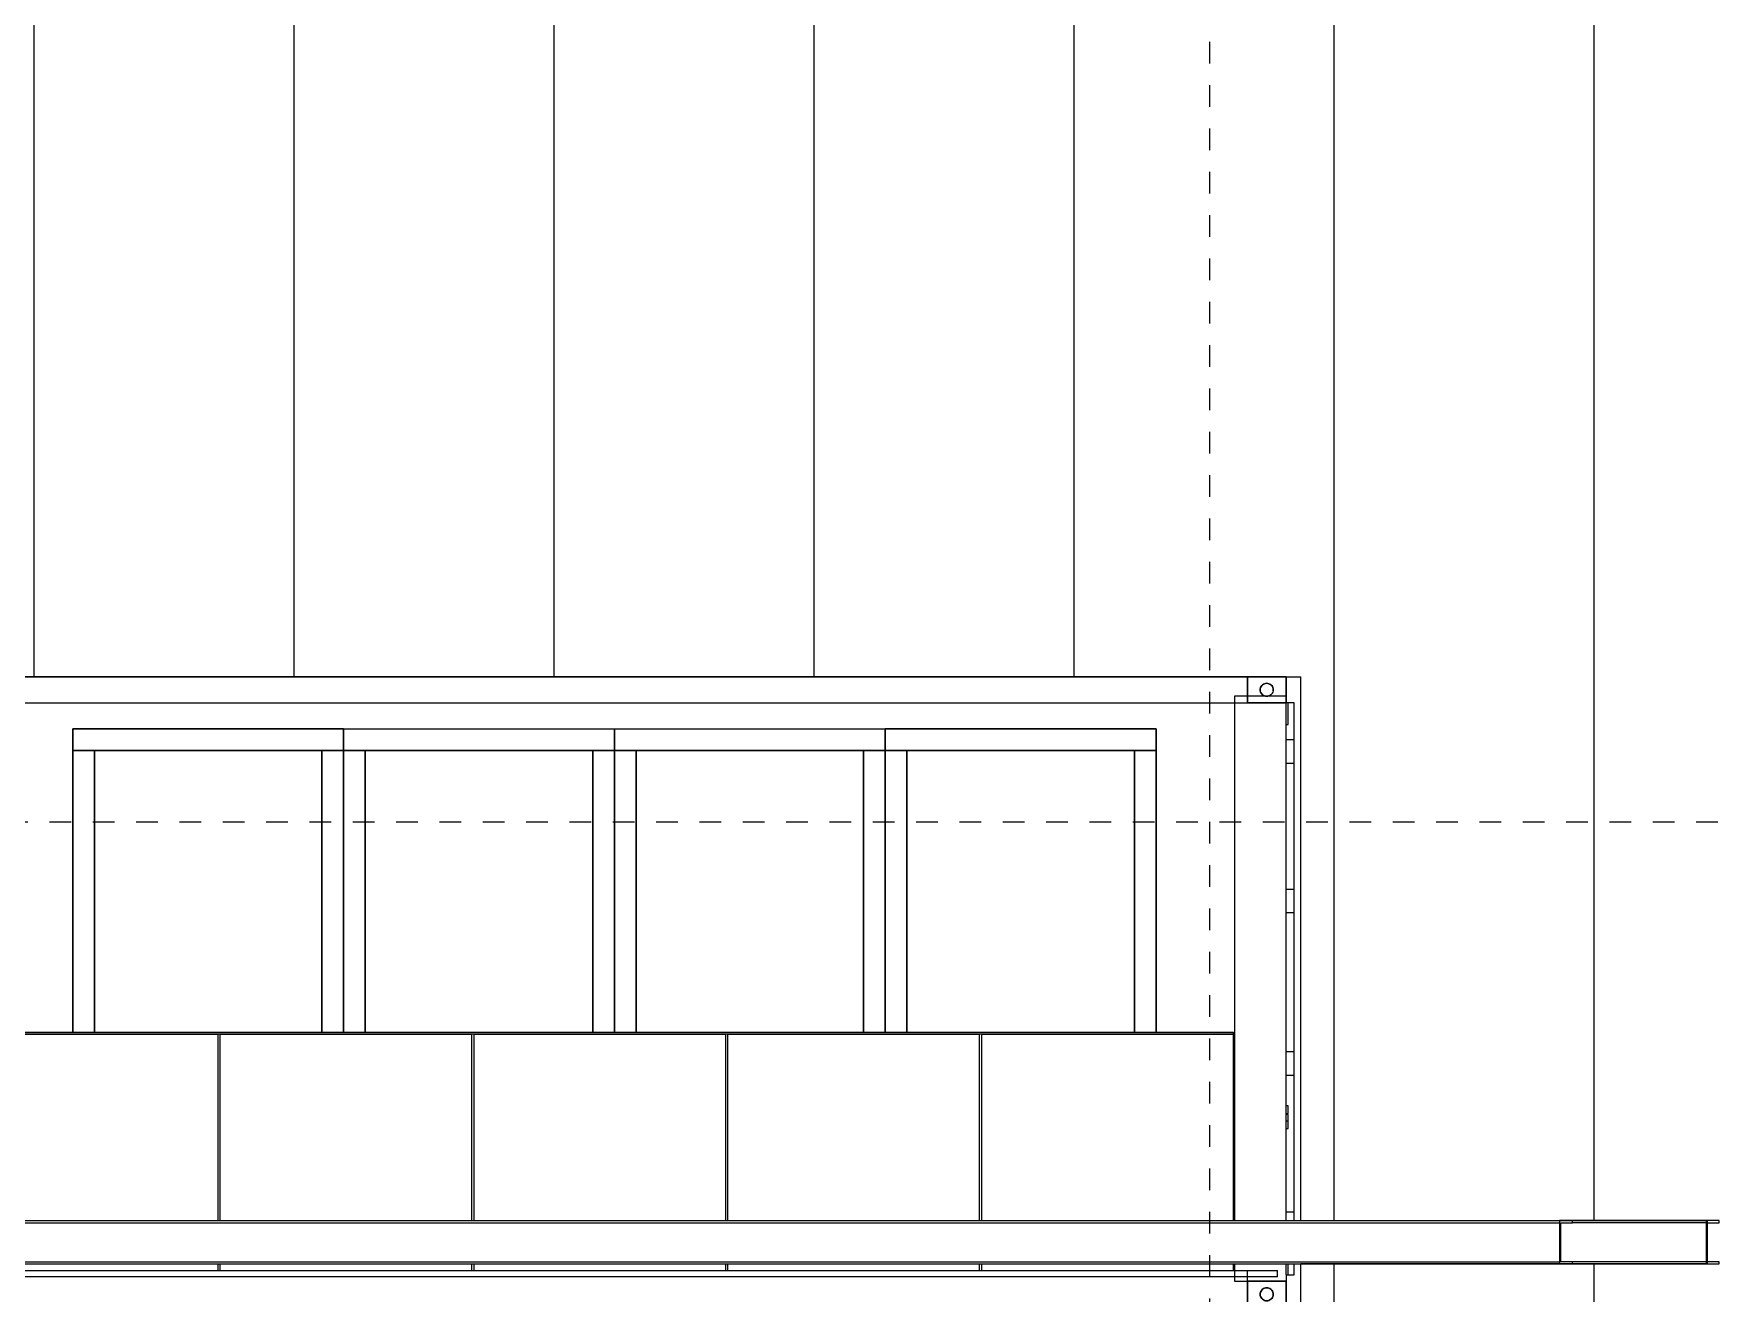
# Model space of a CAD drawing. Header units: metres. Extents: x -3 to 469, y -13 to 19.
# Drawn here: x 215.98 to 223.78, y 2.83 to 8.64 of the extents above; entities that cross this region are included whole.
import ezdxf

# ---------------------------------------------------------------- set-up
doc = ezdxf.new("R2010")
doc.units = ezdxf.units.M
doc.linetypes.add('Center', pattern=[0.03, 0.012, -0.006, 0.006, -0.006])
doc.linetypes.add('Grid Line', pattern=[0.022225, 0.0127, -0.003175, 0.003175, -0.003175])
doc.layers.add('0-1', color=7, linetype='Continuous', lineweight=5)
doc.layers.add('A-DETL-2', color=7, linetype='Continuous', lineweight=15)
for name, color, linetype, lineweight, true_color in [('A-FLOR-2', 7, 'Continuous', 9, 0xaaaaaa), ('A-FLOR-LEVL-2', 7, 'Center', 5, 0x0080c0), ('A-GENM-1', 7, 'Continuous', 9, 0xaaaaaa), ('A-WALL-1', 7, 'Continuous', 9, 0xaaaaaa), ('A-WALL-PATT-2', 7, 'Continuous', 5, 0x5f5f5f), ('Guarda-corpos-3', 7, 'Continuous', 9, 0xaaaaaa), ('S-GRID-1', 9, 'Grid Line', 5, 0x808080), ('S-STRS-1', 7, 'Continuous', 9, 0xaaaaaa)]:
    doc.layers.add(name, color=color, linetype=linetype, lineweight=lineweight, true_color=true_color)

# ---------------------------------------------------------------- blocks, each defined once
blk = doc.blocks.new('Viga-002 29327 - Viga-002 29327-308108-FACHADA 02')
at = {"layer": 'A-GENM-1'}
for p, q in [((-5.638, 3.65), (-5.648, 3.65)), ((-5.648, 3.62), (-5.638, 3.62)), ((-5.638, 3.62), (-5.638, 3.65))]:
    blk.add_line(p, q, dxfattribs=at)
blk = doc.blocks.new('Viga-009 31064 - Viga-009 31064-318084-FACHADA 02')
at = {"layer": 'A-GENM-1'}
for p, q in [((-3.648, 3.16), (-3.708, 3.16)), ((-3.703, 2.97), (-3.703, 3.15)), ((-3.703, 3.15), (-3.648, 3.15)), ((-3.648, 3.15), (-3.648, 3.16)), ((-3.648, 2.97), (-3.703, 2.97)), ((-3.648, 2.96), (-3.648, 2.97)), ((-3.708, 2.96), (-3.648, 2.96))]:
    blk.add_line(p, q, dxfattribs=at)
blk = doc.blocks.new('Viga-005 31251 - Viga-005 31251-318541-FACHADA 02')
at = {"layer": 'A-GENM-1'}
for p, q in [((-3.708, 3.16), (-4.3249, 3.16)), ((-3.708, 3.15), (-4.3249, 3.15)), ((-3.708, 3.16), (-3.708, 3.15)), ((-3.708, 3.15), (-3.708, 2.97)), ((-3.708, 2.97), (-4.3249, 2.97)), ((-3.708, 2.97), (-3.708, 2.96)), ((-4.3249, 2.96), (-3.708, 2.96))]:
    blk.add_line(p, q, dxfattribs=at)
blk = doc.blocks.new('CONTAINER 31329 - CONTAINER-318830-FACHADA 02')
at = {"layer": 'S-STRS-1'}
for p, q in [((-5.648, 2.88), (-5.826, 2.88)), ((-5.826, 2.88), (-5.826, 2.76)), ((-5.826, 2.88), (-5.648, 2.88)), ((-5.826, 2.76), (-5.826, 2.88)), ((-5.767, 2.82), (-5.7665, 2.8252)), ((-5.7665, 2.8252), (-5.767, 2.82)), ((-5.7665, 2.8148), (-5.767, 2.82)), ((-5.767, 2.82), (-5.7665, 2.8148)), ((-5.7665, 2.8252), (-5.7652, 2.8303)), ((-5.7652, 2.8303), (-5.7665, 2.8252)), ((-5.7652, 2.8097), (-5.7665, 2.8148)), ((-5.7665, 2.8148), (-5.7652, 2.8097)), ((-5.7652, 2.8303), (-5.763, 2.835)), ((-5.763, 2.835), (-5.7652, 2.8303)), ((-5.763, 2.805), (-5.7652, 2.8097)), ((-5.7652, 2.8097), (-5.763, 2.805)), ((-5.763, 2.835), (-5.76, 2.8393)), ((-5.76, 2.8393), (-5.763, 2.835)), ((-5.76, 2.8393), (-5.7563, 2.843)), ((-5.7563, 2.843), (-5.76, 2.8393)), ((-5.7563, 2.843), (-5.752, 2.846)), ((-5.752, 2.846), (-5.7563, 2.843)), ((-5.752, 2.846), (-5.7473, 2.8482)), ((-5.7473, 2.8482), (-5.752, 2.846)), ((-5.7473, 2.8482), (-5.7422, 2.8495)), ((-5.7422, 2.8495), (-5.7473, 2.8482)), ((-5.7422, 2.8495), (-5.737, 2.85)), ((-5.737, 2.85), (-5.7422, 2.8495)), ((-5.737, 2.85), (-5.7318, 2.8495)), ((-5.7318, 2.8495), (-5.737, 2.85)), ((-5.7318, 2.8495), (-5.7267, 2.8482)), ((-5.7267, 2.8482), (-5.7318, 2.8495)), ((-5.7267, 2.8482), (-5.722, 2.846)), ((-5.722, 2.846), (-5.7267, 2.8482)), ((-5.722, 2.846), (-5.7177, 2.843)), ((-5.7177, 2.843), (-5.722, 2.846)), ((-5.7177, 2.843), (-5.714, 2.8393)), ((-5.714, 2.8393), (-5.7177, 2.843)), ((-5.714, 2.8393), (-5.711, 2.835)), ((-5.711, 2.835), (-5.714, 2.8393)), ((-5.711, 2.835), (-5.7088, 2.8303)), ((-5.7088, 2.8303), (-5.711, 2.835)), ((-5.711, 2.805), (-5.7088, 2.8097)), ((-5.7088, 2.8097), (-5.711, 2.805)), ((-5.7088, 2.8303), (-5.7075, 2.8252)), ((-5.7075, 2.8252), (-5.7088, 2.8303)), ((-5.7075, 2.8148), (-5.7088, 2.8097)), ((-5.7075, 2.8148), (-5.7088, 2.8097)), ((-5.7075, 2.8252), (-5.707, 2.82)), ((-5.707, 2.82), (-5.7075, 2.8252)), ((-5.707, 2.82), (-5.7075, 2.8148)), ((-5.7075, 2.8148), (-5.707, 2.82)), ((-5.648, 2.76), (-5.648, 2.88)), ((-5.648, 2.88), (-5.648, 2.76)), ((-5.76, 2.8007), (-5.763, 2.805)), ((-5.763, 2.805), (-5.76, 2.8007)), ((-5.7563, 2.797), (-5.76, 2.8007)), ((-5.76, 2.8007), (-5.7563, 2.797)), ((-5.752, 2.794), (-5.7563, 2.797)), ((-5.7563, 2.797), (-5.752, 2.794)), ((-5.7473, 2.7918), (-5.752, 2.794)), ((-5.752, 2.794), (-5.7473, 2.7918)), ((-5.7422, 2.7905), (-5.7473, 2.7918)), ((-5.7473, 2.7918), (-5.7422, 2.7905)), ((-5.737, 2.79), (-5.7422, 2.7905)), ((-5.7422, 2.7905), (-5.737, 2.79)), ((-5.7318, 2.7905), (-5.737, 2.79)), ((-5.737, 2.79), (-5.7318, 2.7905)), ((-5.7267, 2.7918), (-5.7318, 2.7905)), ((-5.7318, 2.7905), (-5.7267, 2.7918)), ((-5.722, 2.794), (-5.7267, 2.7918)), ((-5.7267, 2.7918), (-5.722, 2.794)), ((-5.7177, 2.797), (-5.722, 2.794)), ((-5.722, 2.794), (-5.7177, 2.797)), ((-5.714, 2.8007), (-5.7177, 2.797)), ((-5.7177, 2.797), (-5.714, 2.8007)), ((-5.711, 2.805), (-5.714, 2.8007)), ((-5.714, 2.8007), (-5.711, 2.805))]:
    blk.add_line(p, q, dxfattribs=at)
blk = doc.blocks.new('CONTAINER 31329 - CONTAINER 31329-318834-FACHADA 02')
blk.add_blockref('CONTAINER 31329 - CONTAINER-318830-FACHADA 02', (0, 0))
blk = doc.blocks.new('Viga-005 31597 - Viga-005 31597-319743-FACHADA 02')
at = {"layer": 'A-GENM-1'}
for p, q in [((-4.3249, 3.16), (-4.3849, 3.16)), ((-4.3799, 2.97), (-4.3799, 3.15)), ((-4.3799, 3.15), (-4.3249, 3.15)), ((-4.3249, 3.15), (-4.3249, 3.16)), ((-4.3249, 2.97), (-4.3799, 2.97)), ((-4.3249, 2.96), (-4.3249, 2.97)), ((-4.3849, 2.96), (-4.3249, 2.96))]:
    blk.add_line(p, q, dxfattribs=at)
blk = doc.blocks.new('Viga-009 31661 - Viga-009 31661-320027-FACHADA 02')
at = {"layer": 'A-GENM-1'}
for p, q in [((-14.0495, 3.16), (-4.3849, 3.16)), ((-14.0495, 3.15), (-4.3849, 3.15)), ((-4.3849, 3.16), (-4.3849, 3.15)), ((-4.3849, 3.15), (-4.3849, 2.97)), ((-14.0495, 2.97), (-4.3849, 2.97)), ((-4.3849, 2.97), (-4.3849, 2.96)), ((-14.0495, 2.96), (-4.3849, 2.96))]:
    blk.add_line(p, q, dxfattribs=at)
blk = doc.blocks.new('AL 32920 - AL 32920-320982-FACHADA 02')
at = {"layer": 'A-WALL-1'}
for p, q in [((-11.248, 4.03), (-11.248, 5.43)), ((-11.248, 5.43), (-6.248, 5.43)), ((-6.248, 5.43), (-6.248, 4.03))]:
    blk.add_line(p, q, dxfattribs=at)
blk = doc.blocks.new('_33004 -  33004-321016-FACHADA 02')
at = {"layer": 'A-GENM-1'}
for p, q in [((-9.998, 5.43), (-11.248, 5.43)), ((-11.248, 5.43), (-11.248, 5.33)), ((-11.248, 5.43), (-9.998, 5.43)), ((-11.248, 5.33), (-11.248, 5.43)), ((-9.998, 5.43), (-9.998, 5.33)), ((-9.998, 5.33), (-9.998, 5.43)), ((-8.748, 5.33), (-8.748, 5.43)), ((-8.748, 5.43), (-8.748, 5.33)), ((-8.748, 5.43), (-8.748, 5.33)), ((-8.748, 5.33), (-8.748, 5.43)), ((-7.498, 5.33), (-7.498, 5.43)), ((-7.498, 5.43), (-6.248, 5.43)), ((-7.498, 5.43), (-7.498, 5.33)), ((-6.248, 5.43), (-7.498, 5.43)), ((-6.248, 5.33), (-6.248, 5.43)), ((-6.248, 5.43), (-6.248, 5.33)), ((-11.248, 4.03), (-11.248, 5.33)), ((-11.148, 5.33), (-11.248, 5.33)), ((-11.248, 5.33), (-11.248, 4.03)), ((-11.248, 5.33), (-11.148, 5.33)), ((-11.248, 5.33), (-11.148, 5.33)), ((-11.148, 5.33), (-11.248, 5.33)), ((-11.148, 4.03), (-11.148, 5.33)), ((-11.148, 5.33), (-11.148, 4.03)), ((-11.148, 5.33), (-10.098, 5.33)), ((-10.098, 5.33), (-11.148, 5.33)), ((-9.998, 5.33), (-10.098, 5.33)), ((-10.098, 5.33), (-10.098, 4.03)), ((-10.098, 4.03), (-10.098, 5.33)), ((-10.098, 5.33), (-9.998, 5.33)), ((-10.098, 5.33), (-9.998, 5.33)), ((-9.998, 5.33), (-10.098, 5.33)), ((-9.998, 4.03), (-9.998, 5.33)), ((-9.998, 5.33), (-9.998, 4.03)), ((-9.898, 5.33), (-9.998, 5.33)), ((-9.998, 5.33), (-9.898, 5.33)), ((-9.898, 5.33), (-9.998, 5.33)), ((-9.998, 5.33), (-9.898, 5.33)), ((-9.898, 5.33), (-9.898, 4.03)), ((-9.898, 4.03), (-9.898, 5.33)), ((-9.898, 5.33), (-8.848, 5.33)), ((-8.848, 5.33), (-9.898, 5.33)), ((-8.848, 5.33), (-8.748, 5.33)), ((-8.748, 5.33), (-8.848, 5.33)), ((-8.848, 5.33), (-8.848, 4.03)), ((-8.848, 4.03), (-8.848, 5.33)), ((-8.848, 5.33), (-8.748, 5.33)), ((-8.748, 5.33), (-8.848, 5.33)), ((-8.748, 5.33), (-8.748, 4.03)), ((-8.748, 4.03), (-8.748, 5.33)), ((-8.748, 4.03), (-8.748, 5.33)), ((-8.648, 5.33), (-8.748, 5.33)), ((-8.748, 5.33), (-8.748, 4.03)), ((-8.748, 5.33), (-8.648, 5.33)), ((-8.748, 5.33), (-8.648, 5.33)), ((-8.648, 5.33), (-8.748, 5.33)), ((-8.648, 4.03), (-8.648, 5.33)), ((-8.648, 5.33), (-8.648, 4.03)), ((-8.648, 5.33), (-7.598, 5.33)), ((-7.598, 5.33), (-8.648, 5.33)), ((-7.498, 5.33), (-7.598, 5.33)), ((-7.598, 5.33), (-7.598, 4.03)), ((-7.598, 4.03), (-7.598, 5.33)), ((-7.598, 5.33), (-7.498, 5.33)), ((-7.598, 5.33), (-7.498, 5.33)), ((-7.498, 5.33), (-7.598, 5.33)), ((-7.498, 4.03), (-7.498, 5.33)), ((-7.398, 5.33), (-7.498, 5.33)), ((-7.498, 5.33), (-7.498, 4.03)), ((-7.498, 5.33), (-7.398, 5.33)), ((-7.398, 5.33), (-7.498, 5.33)), ((-7.498, 5.33), (-7.398, 5.33)), ((-7.398, 5.33), (-7.398, 4.03)), ((-7.398, 4.03), (-7.398, 5.33)), ((-7.398, 5.33), (-6.348, 5.33)), ((-6.348, 5.33), (-7.398, 5.33)), ((-6.348, 5.33), (-6.248, 5.33)), ((-6.248, 5.33), (-6.348, 5.33)), ((-6.348, 5.33), (-6.348, 4.03)), ((-6.348, 4.03), (-6.348, 5.33)), ((-6.348, 5.33), (-6.248, 5.33)), ((-6.248, 5.33), (-6.348, 5.33)), ((-6.248, 5.33), (-6.248, 4.03)), ((-6.248, 4.03), (-6.248, 5.33))]:
    blk.add_line(p, q, dxfattribs=at)
blk = doc.blocks.new('_33004 -  33004-321020-FACHADA 02')
blk.add_blockref('_33004 -  33004-321016-FACHADA 02', (0, 0))
blk = doc.blocks.new('PL 36065 - PL 36065-330773-FACHADA 02')
at = {"layer": 'A-GENM-1'}
for p, q in [((-5.6289, 5.55), (-5.638, 5.55)), ((-5.61, 5.55), (-5.6289, 5.55)), ((-5.61, 3.16), (-5.61, 5.55)), ((-5.638, 2.91), (-5.6289, 2.91)), ((-5.6289, 2.91), (-5.61, 2.91)), ((-5.61, 2.91), (-5.61, 2.96))]:
    blk.add_line(p, q, dxfattribs=at)
blk = doc.blocks.new('Viga-002 36071 - Viga-002 36071-330785-FACHADA 02')
at = {"layer": 'A-GENM-1'}
for p, q in [((-5.638, 5.55), (-5.648, 5.55)), ((-5.638, 5.45), (-5.638, 5.55)), ((-5.648, 5.45), (-5.638, 5.45))]:
    blk.add_line(p, q, dxfattribs=at)
blk = doc.blocks.new('Viga-002 36086 - Viga-002 36086-330813-FACHADA 02')
at = {"layer": 'A-GENM-1'}
for p, q in [((-5.638, 3.69), (-5.648, 3.69)), ((-5.638, 3.6548), (-5.638, 3.69)), ((-5.648, 3.6548), (-5.638, 3.6548))]:
    blk.add_line(p, q, dxfattribs=at)
blk = doc.blocks.new('Viga-002 36099 - Viga-002 36099-330855-FACHADA 02')
at = {"layer": 'A-GENM-1'}
for p, q in [((-5.638, 3.5848), (-5.638, 3.62)), ((-5.648, 3.5848), (-5.638, 3.5848))]:
    blk.add_line(p, q, dxfattribs=at)
blk = doc.blocks.new('Viga-004 36110 - Viga-004 36110-330869-FACHADA 02')
at = {"layer": 'A-GENM-1'}
for p, q in [((-5.648, 4.69), (-5.6113, 4.69)), ((-5.6113, 4.69), (-5.6113, 4.58)), ((-5.6113, 4.58), (-5.648, 4.58))]:
    blk.add_line(p, q, dxfattribs=at)
blk = doc.blocks.new('Viga-002 36111 - Viga-002 36111-330883-FACHADA 02')
at = {"layer": 'A-GENM-1'}
for p, q in [((-5.648, 2.91), (-5.638, 2.91)), ((-5.638, 2.91), (-5.638, 2.96))]:
    blk.add_line(p, q, dxfattribs=at)
blk = doc.blocks.new('Viga-004 36115 - Viga-004 36115-330897-FACHADA 02')
at = {"layer": 'A-GENM-1'}
for p, q in [((-5.648, 3.94), (-5.6113, 3.94)), ((-5.6113, 3.94), (-5.6113, 3.83)), ((-5.6113, 3.83), (-5.648, 3.83))]:
    blk.add_line(p, q, dxfattribs=at)
blk = doc.blocks.new('Viga-004 36116 - Viga-004 36116-330911-FACHADA 02')
at = {"layer": 'A-GENM-1'}
for p, q in [((-5.648, 3.2), (-5.6113, 3.2)), ((-5.6113, 3.2), (-5.6113, 3.16))]:
    blk.add_line(p, q, dxfattribs=at)
blk = doc.blocks.new('Viga-004 36125 - Viga-004 36125-330925-FACHADA 02')
at = {"layer": 'A-GENM-1'}
for p, q in [((-5.648, 5.38), (-5.6113, 5.38)), ((-5.6113, 5.38), (-5.6113, 5.27)), ((-5.6113, 5.27), (-5.648, 5.27))]:
    blk.add_line(p, q, dxfattribs=at)
blk = doc.blocks.new('Guarda-Corpo - 004 363792 - Guarda-Corpo - 004 363792-331163-FACHADA 02')
at = {"layer": 'Guarda-corpos-3'}
for p, q in [((-17.597, 4.03), (-5.891, 4.03)), ((-5.891, 4.02), (-17.597, 4.02)), ((-11.739, 4.02), (-10.5774, 4.02)), ((-10.5774, 3.16), (-10.5774, 4.02)), ((-10.5674, 4.02), (-9.4058, 4.02)), ((-10.5674, 3.16), (-10.5674, 4.02)), ((-9.4058, 3.16), (-9.4058, 4.02)), ((-9.3958, 4.02), (-8.2342, 4.02)), ((-9.3958, 3.16), (-9.3958, 4.02)), ((-8.2342, 3.16), (-8.2342, 4.02)), ((-8.2242, 4.02), (-7.0626, 4.02)), ((-8.2242, 3.16), (-8.2242, 4.02)), ((-7.0626, 3.16), (-7.0626, 4.02)), ((-7.0526, 4.02), (-5.891, 4.02)), ((-7.0526, 3.16), (-7.0526, 4.02)), ((-5.891, 4.02), (-5.891, 4.03)), ((-5.891, 3.16), (-5.891, 4.02)), ((-10.5774, 2.93), (-10.5774, 2.96)), ((-10.5674, 2.93), (-10.5674, 2.96)), ((-9.4058, 2.93), (-9.4058, 2.96)), ((-9.3958, 2.93), (-9.3958, 2.96)), ((-8.2342, 2.93), (-8.2342, 2.96)), ((-8.2242, 2.93), (-8.2242, 2.96)), ((-7.0626, 2.93), (-7.0626, 2.96)), ((-7.0526, 2.93), (-7.0526, 2.96)), ((-5.891, 2.93), (-5.891, 2.96))]:
    blk.add_line(p, q, dxfattribs=at)
blk = doc.blocks.new('CONTAINER 36678 - CONTAINER-333328-FACHADA 02')
at = {"layer": 'S-STRS-1'}
for p, q in [((-5.648, 5.67), (-5.826, 5.67)), ((-5.826, 5.67), (-5.826, 5.55)), ((-5.826, 5.67), (-5.648, 5.67)), ((-5.826, 5.55), (-5.826, 5.67)), ((-5.767, 5.61), (-5.7665, 5.6152)), ((-5.7665, 5.6152), (-5.767, 5.61)), ((-5.7665, 5.6152), (-5.7652, 5.6203)), ((-5.7652, 5.6203), (-5.7665, 5.6152)), ((-5.7652, 5.6203), (-5.763, 5.625)), ((-5.763, 5.625), (-5.7652, 5.6203)), ((-5.763, 5.625), (-5.76, 5.6293)), ((-5.76, 5.6293), (-5.763, 5.625)), ((-5.76, 5.6293), (-5.7563, 5.633)), ((-5.7563, 5.633), (-5.76, 5.6293)), ((-5.7563, 5.633), (-5.752, 5.636)), ((-5.752, 5.636), (-5.7563, 5.633)), ((-5.752, 5.636), (-5.7473, 5.6382)), ((-5.7473, 5.6382), (-5.752, 5.636)), ((-5.7473, 5.6382), (-5.7422, 5.6395)), ((-5.7422, 5.6395), (-5.7473, 5.6382)), ((-5.7422, 5.6395), (-5.737, 5.64)), ((-5.737, 5.64), (-5.7422, 5.6395)), ((-5.737, 5.64), (-5.7318, 5.6395)), ((-5.7318, 5.6395), (-5.737, 5.64)), ((-5.7318, 5.6395), (-5.7267, 5.6382)), ((-5.7267, 5.6382), (-5.7318, 5.6395)), ((-5.7267, 5.6382), (-5.722, 5.636)), ((-5.722, 5.636), (-5.7267, 5.6382)), ((-5.722, 5.636), (-5.7177, 5.633)), ((-5.7177, 5.633), (-5.722, 5.636)), ((-5.7177, 5.633), (-5.714, 5.6293)), ((-5.714, 5.6293), (-5.7177, 5.633)), ((-5.714, 5.6293), (-5.711, 5.625)), ((-5.711, 5.625), (-5.714, 5.6293)), ((-5.711, 5.625), (-5.7088, 5.6203)), ((-5.7088, 5.6203), (-5.711, 5.625)), ((-5.7088, 5.6203), (-5.7075, 5.6152)), ((-5.7075, 5.6152), (-5.7088, 5.6203)), ((-5.7075, 5.6152), (-5.707, 5.61)), ((-5.707, 5.61), (-5.7075, 5.6152)), ((-5.648, 5.55), (-5.648, 5.67)), ((-5.648, 5.67), (-5.648, 5.55)), ((-5.826, 5.55), (-5.648, 5.55)), ((-5.648, 5.55), (-5.826, 5.55)), ((-5.7665, 5.6048), (-5.767, 5.61)), ((-5.767, 5.61), (-5.7665, 5.6048)), ((-5.7652, 5.5997), (-5.7665, 5.6048)), ((-5.7665, 5.6048), (-5.7652, 5.5997)), ((-5.763, 5.595), (-5.7652, 5.5997)), ((-5.7652, 5.5997), (-5.763, 5.595)), ((-5.76, 5.5907), (-5.763, 5.595)), ((-5.763, 5.595), (-5.76, 5.5907)), ((-5.7563, 5.587), (-5.76, 5.5907)), ((-5.76, 5.5907), (-5.7563, 5.587)), ((-5.752, 5.584), (-5.7563, 5.587)), ((-5.7563, 5.587), (-5.752, 5.584)), ((-5.7473, 5.5818), (-5.752, 5.584)), ((-5.752, 5.584), (-5.7473, 5.5818)), ((-5.7422, 5.5805), (-5.7473, 5.5818)), ((-5.7473, 5.5818), (-5.7422, 5.5805)), ((-5.737, 5.58), (-5.7422, 5.5805)), ((-5.7422, 5.5805), (-5.737, 5.58)), ((-5.7318, 5.5805), (-5.737, 5.58)), ((-5.737, 5.58), (-5.7318, 5.5805)), ((-5.7267, 5.5818), (-5.7318, 5.5805)), ((-5.7318, 5.5805), (-5.7267, 5.5818)), ((-5.722, 5.584), (-5.7267, 5.5818)), ((-5.7267, 5.5818), (-5.722, 5.584)), ((-5.7177, 5.587), (-5.722, 5.584)), ((-5.722, 5.584), (-5.7177, 5.587)), ((-5.714, 5.5907), (-5.7177, 5.587)), ((-5.7177, 5.587), (-5.714, 5.5907)), ((-5.711, 5.595), (-5.714, 5.5907)), ((-5.714, 5.5907), (-5.711, 5.595)), ((-5.711, 5.595), (-5.7088, 5.5997)), ((-5.7088, 5.5997), (-5.711, 5.595)), ((-5.7075, 5.6048), (-5.7088, 5.5997)), ((-5.7075, 5.6048), (-5.7088, 5.5997)), ((-5.707, 5.61), (-5.7075, 5.6048)), ((-5.7075, 5.6048), (-5.707, 5.61))]:
    blk.add_line(p, q, dxfattribs=at)
blk = doc.blocks.new('CONTAINER 36678 - CONTAINER 36678-333332-FACHADA 02')
blk.add_blockref('CONTAINER 36678 - CONTAINER-333328-FACHADA 02', (0, 0))
blk = doc.blocks.new('CONTAINER-R01_rvt-2-FACHADA 02')
at = {"layer": 'A-FLOR-2'}
for p, q in [((-17.802, 2.93), (-5.6871, 2.93)), ((-5.6871, 2.9), (-17.802, 2.9)), ((-5.6871, 2.9), (-5.6871, 2.93))]:
    blk.add_line(p, q, dxfattribs=at)
at = {"layer": 'A-WALL-1'}
for p, q in [((-5.826, 5.67), (-17.662, 5.67)), ((-5.826, 5.55), (-5.826, 5.67)), ((-17.662, 5.55), (-5.826, 5.55)), ((-5.648, 5.58), (-5.886, 5.58)), ((-5.886, 5.58), (-5.886, 3.16)), ((-5.648, 3.16), (-5.648, 5.58)), ((-5.826, 2.928), (-17.662, 2.928)), ((-5.886, 2.96), (-5.886, 2.88)), ((-5.826, 2.77), (-5.826, 2.928)), ((-5.648, 2.912), (-5.648, 2.96)), ((-5.648, 2.912), (-5.648, 2.88)), ((-5.886, 2.88), (-5.686, 2.88)), ((-5.648, 2.88), (-5.686, 2.88))]:
    blk.add_line(p, q, dxfattribs=at)
at = {"layer": 'A-GENM-1'}
for name in ['Viga-002 36071 - Viga-002 36071-330785-FACHADA 02', 'PL 36065 - PL 36065-330773-FACHADA 02', '_33004 -  33004-321020-FACHADA 02', 'Viga-004 36125 - Viga-004 36125-330925-FACHADA 02', 'Viga-004 36110 - Viga-004 36110-330869-FACHADA 02', 'Viga-004 36115 - Viga-004 36115-330897-FACHADA 02', 'Viga-002 36086 - Viga-002 36086-330813-FACHADA 02', 'Viga-002 29327 - Viga-002 29327-308108-FACHADA 02', 'Viga-002 36099 - Viga-002 36099-330855-FACHADA 02', 'Viga-004 36116 - Viga-004 36116-330911-FACHADA 02', 'Viga-009 31661 - Viga-009 31661-320027-FACHADA 02', 'Viga-005 31597 - Viga-005 31597-319743-FACHADA 02', 'Viga-005 31251 - Viga-005 31251-318541-FACHADA 02', 'Viga-009 31064 - Viga-009 31064-318084-FACHADA 02', 'Viga-002 36111 - Viga-002 36111-330883-FACHADA 02']:
    blk.add_blockref(name, (0, 0), dxfattribs=at)
at = {"layer": 'A-WALL-1'}
blk.add_blockref('AL 32920 - AL 32920-320982-FACHADA 02', (0, 0), dxfattribs=at)
at = {"layer": 'Guarda-corpos-3'}
blk.add_blockref('Guarda-Corpo - 004 363792 - Guarda-Corpo - 004 363792-331163-FACHADA 02', (0, 0), dxfattribs=at)
at = {"layer": 'S-STRS-1'}
for name in ['CONTAINER 36678 - CONTAINER 36678-333332-FACHADA 02', 'CONTAINER 31329 - CONTAINER 31329-318834-FACHADA 02']:
    blk.add_blockref(name, (0, 0), dxfattribs=at)

msp = doc.modelspace()

# ---------------------------------------------------------------- hatches: boundary and pattern name
at = {"layer": 'A-WALL-PATT-2'}
h = msp.add_hatch(dxfattribs=at)
h.set_pattern_fill('FP_29', color=256, style=0, pattern_type=2)
h.set_pattern_definition([(90, (147.581, 0), (-1.2, 7e-17), [])])
h.paths.add_polyline_path([(148.7813, 0.85), (161.2579, 0.85), (161.2579, 4.9), (161.0579, 4.9), (161.0579, 7.55), (209.7479, 7.55), (209.7479, 5.67), (221.7599, 5.6677), (221.7606, 5.55), (221.798, 5.55), (221.798, 3.16), (223.7599, 3.16), (223.7599, 3.15), (223.7049, 3.15), (223.7049, 2.97), (223.7599, 2.97), (223.7599, 2.96), (221.798, 2.96), (221.7973, 2.91), (221.7599, 2.9085), (221.7619, 2.642), (222.9405, 2.64), (222.9405, 2.02), (223.0594, 2.02), (223.0594, 1.11), (223.0831, 1.11), (223.0831, 0.85), (228.0346, 0.85), (228.0346, 14.1134), (148.7813, 14.1134), (148.7813, 0.8553)])
h.paths.add_polyline_path([(221.5819, 2.76), (221.5819, 2.77), (221.5579, 2.7686), (221.5579, 2.76), (221.5726, 2.76)])
h.paths.add_polyline_path([(221.6709, 2.79), (221.6838, 2.793), (221.6921, 2.7989), (221.6981, 2.8074), (221.7007, 2.8174), (221.6998, 2.8277), (221.6955, 2.8371), (221.6882, 2.8444), (221.679, 2.8488), (221.6673, 2.8497), (221.6581, 2.847), (221.6498, 2.8411), (221.6438, 2.8326), (221.6412, 2.8226), (221.6421, 2.8121), (221.6464, 2.8029), (221.6537, 2.7956), (221.6629, 2.7912), (221.6673, 2.7903)])
h.paths.add_polyline_path([(209.5579, 4.12), (209.5659, 4.12), (209.5659, 4.9), (209.5579, 4.9), (209.5579, 4.2182)])

# ---------------------------------------------------------------- linework, layer by layer
at = {"layer": 'A-DETL-2'}
for p, q in [((209.7479, 5.67), (221.8279, 5.67)), ((221.8279, 3.16), (221.8279, 5.67)), ((221.8279, 3.16), (223.7045, 3.16)), ((223.7045, 3.16), (223.7045, 2.96)), ((221.8279, 2.64), (221.8279, 2.96)), ((223.7045, 2.96), (221.8279, 2.96))]:
    msp.add_line(p, q, dxfattribs=at)
at = {"layer": 'A-FLOR-LEVL-2'}
msp.add_line((134.2529, 5), (231.7352, 5), dxfattribs=at)
msp.add_line((134.2529, 5), (231.7352, 5), dxfattribs=at)
at = {"layer": 'S-GRID-1'}
msp.add_line((221.4079, 0.1), (221.4079, 17.0155), dxfattribs=at)

# ---------------------------------------------------------------- block references
at = {"layer": '0-1'}
msp.add_blockref('CONTAINER-R01_rvt-2-FACHADA 02', (227.4079, 0), dxfattribs=at)

doc.saveas('drawing.dxf')
